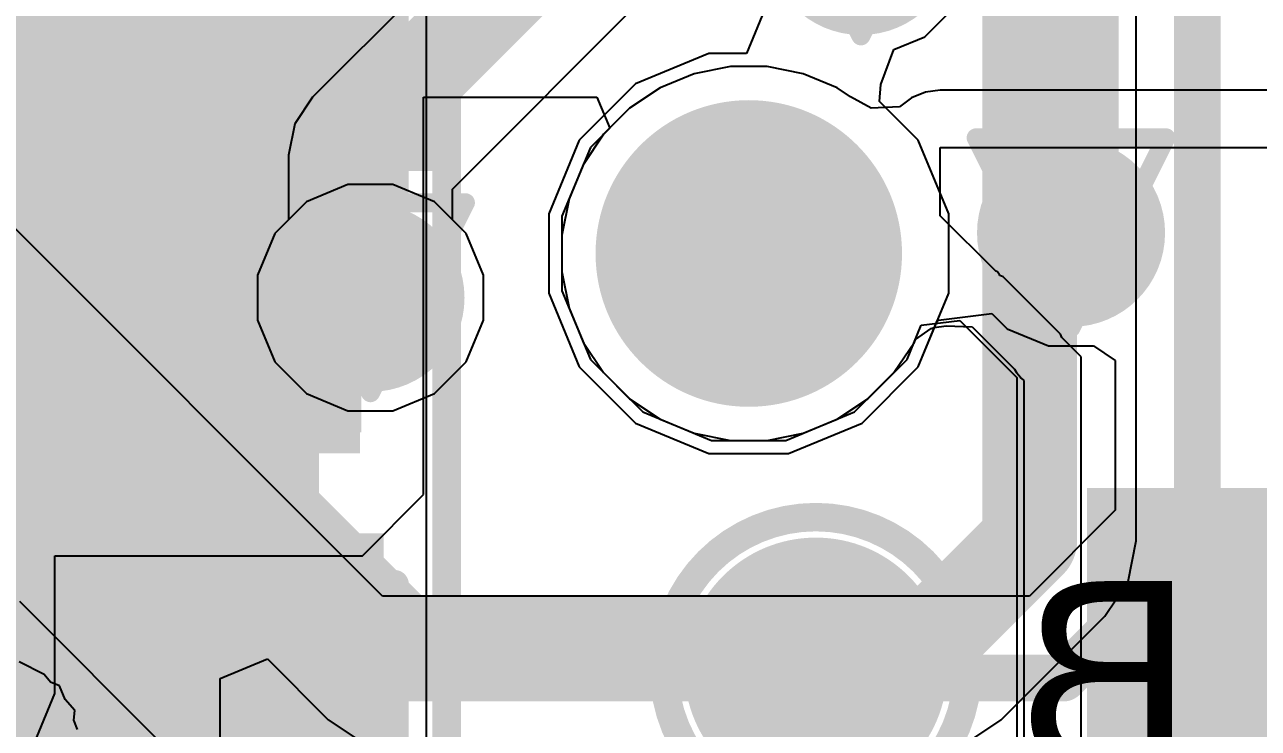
# Model space of a CAD drawing. Header units: inches. Extents: x -35 to 304, y -8 to 63.
# Drawn here: x 7.262 to 10.563, y 0.578 to 2.46 of the extents above; entities that cross this region are included whole.
import ezdxf

# ---------------------------------------------------------------- set-up
doc = ezdxf.new("R2010")
doc.units = ezdxf.units.IN
for name, color, linetype in [('Bottom Layer', 5, 'Continuous'), ('Bottom Overlay', 54, 'Continuous'), ('Bottom Paste', 16, 'Continuous'), ('Bottom Solder', 6, 'Continuous'), ('Drill Drawing', 1, 'Continuous'), ('Layer 2', 16, 'Continuous'), ('Layer 3', 76, 'Continuous'), ('Pad Holes', 156, 'Continuous'), ('Top Layer', 1, 'Continuous'), ('Top Overlay', 2, 'Continuous'), ('Top Paste', 8, 'Continuous'), ('Top Solder', 216, 'Continuous'), ('Via Holes', 16, 'Continuous')]:
    doc.layers.add(name, color=color, linetype=linetype)
doc.styles.add('Arial', font='', dxfattribs={"height": 0.2})
doc.styles.get('Arial').set_extended_font_data('Arial')

# ---------------------------------------------------------------- blocks, each defined once
blk = doc.blocks.new('DC_096_7')
at = {"layer": 'Bottom Solder'}
h = blk.add_hatch(color=6, dxfattribs=at)
edge = h.paths.add_edge_path()
edge.add_arc((1.4, -0.9374), 0.05, 0, 360)
at = {"layer": 'Pad Holes'}
h = blk.add_hatch(color=7, dxfattribs=at)
edge = h.paths.add_edge_path()
edge.add_arc((1.4, -0.9374), 0.41, 0, 360)
at = {"layer": 'Top Solder'}
h = blk.add_hatch(color=216, dxfattribs=at)
edge = h.paths.add_edge_path()
edge.add_arc((1.4, -0.9374), 0.05, 0, 360)
blk = doc.blocks.new('14_LGA__2_5_3__11')
at = {"layer": 'Top Layer'}
for points in [[(-0.675, 0.605), (-0.675, 1.215), (-0.325, 1.215), (-0.325, 0.605)], [(-0.175, 0.605), (-0.175, 1.215), (0.175, 1.215), (0.175, 0.605)], [(0.325, 0.605), (0.325, 1.215), (0.675, 1.215), (0.675, 0.605)], [(-0.855, 0.575), (-1.465, 0.575), (-1.465, 0.925), (-0.855, 0.925)], [(1.465, 0.575), (0.855, 0.575), (0.855, 0.925), (1.465, 0.925)], [(-0.855, 0.075), (-1.465, 0.075), (-1.465, 0.425), (-0.855, 0.425)], [(1.465, 0.075), (0.855, 0.075), (0.855, 0.425), (1.465, 0.425)], [(-0.855, -0.425), (-1.465, -0.425), (-1.465, -0.075), (-0.855, -0.075)], [(1.465, -0.425), (0.855, -0.425), (0.855, -0.075), (1.465, -0.075)], [(-0.855, -0.925), (-1.465, -0.925), (-1.465, -0.575), (-0.855, -0.575)], [(1.465, -0.925), (0.855, -0.925), (0.855, -0.575), (1.465, -0.575)], [(-0.675, -1.215), (-0.675, -0.605), (-0.325, -0.605), (-0.325, -1.215)], [(-0.175, -1.215), (-0.175, -0.605), (0.175, -0.605), (0.175, -1.215)], [(0.325, -1.215), (0.325, -0.605), (0.675, -0.605), (0.675, -1.215)]]:
    blk.add_hatch(color=1, dxfattribs=at).paths.add_polyline_path(points)
at = {"layer": 'Top Paste'}
for points in [[(-0.675, 0.605), (-0.675, 1.215), (-0.325, 1.215), (-0.325, 0.605)], [(-0.175, 0.605), (-0.175, 1.215), (0.175, 1.215), (0.175, 0.605)], [(0.325, 0.605), (0.325, 1.215), (0.675, 1.215), (0.675, 0.605)], [(-0.855, 0.575), (-1.465, 0.575), (-1.465, 0.925), (-0.855, 0.925)], [(1.465, 0.575), (0.855, 0.575), (0.855, 0.925), (1.465, 0.925)], [(-0.855, 0.075), (-1.465, 0.075), (-1.465, 0.425), (-0.855, 0.425)], [(1.465, 0.075), (0.855, 0.075), (0.855, 0.425), (1.465, 0.425)], [(-0.855, -0.425), (-1.465, -0.425), (-1.465, -0.075), (-0.855, -0.075)], [(1.465, -0.425), (0.855, -0.425), (0.855, -0.075), (1.465, -0.075)], [(-0.855, -0.925), (-1.465, -0.925), (-1.465, -0.575), (-0.855, -0.575)], [(1.465, -0.925), (0.855, -0.925), (0.855, -0.575), (1.465, -0.575)], [(-0.675, -1.215), (-0.675, -0.605), (-0.325, -0.605), (-0.325, -1.215)], [(-0.175, -1.215), (-0.175, -0.605), (0.175, -0.605), (0.175, -1.215)], [(0.325, -1.215), (0.325, -0.605), (0.675, -0.605), (0.675, -1.215)]]:
    blk.add_hatch(color=8, dxfattribs=at).paths.add_polyline_path(points)
at = {"layer": 'Top Solder'}
for points in [[(-0.7766, 0.5034), (-0.7766, 1.3166), (-0.2234, 1.3166), (-0.2234, 0.5034)], [(-0.2766, 0.5034), (-0.2766, 1.3166), (0.2766, 1.3166), (0.2766, 0.5034)], [(0.2234, 0.5034), (0.2234, 1.3166), (0.7766, 1.3166), (0.7766, 0.5034)], [(-0.7534, 0.4734), (-1.5666, 0.4734), (-1.5666, 1.0266), (-0.7534, 1.0266)], [(1.5666, 0.4734), (0.7534, 0.4734), (0.7534, 1.0266), (1.5666, 1.0266)], [(-0.7534, -0.0266), (-1.5666, -0.0266), (-1.5666, 0.5266), (-0.7534, 0.5266)], [(1.5666, -0.0266), (0.7534, -0.0266), (0.7534, 0.5266), (1.5666, 0.5266)], [(-0.7534, -0.5266), (-1.5666, -0.5266), (-1.5666, 0.0266), (-0.7534, 0.0266)], [(1.5666, -0.5266), (0.7534, -0.5266), (0.7534, 0.0266), (1.5666, 0.0266)], [(-0.7534, -1.0266), (-1.5666, -1.0266), (-1.5666, -0.4734), (-0.7534, -0.4734)], [(1.5666, -1.0266), (0.7534, -1.0266), (0.7534, -0.4734), (1.5666, -0.4734)], [(-0.7766, -1.3166), (-0.7766, -0.5034), (-0.2234, -0.5034), (-0.2234, -1.3166)], [(-0.2766, -1.3166), (-0.2766, -0.5034), (0.2766, -0.5034), (0.2766, -1.3166)], [(0.2234, -1.3166), (0.2234, -0.5034), (0.7766, -0.5034), (0.7766, -1.3166)]]:
    blk.add_hatch(color=216, dxfattribs=at).paths.add_polyline_path(points)
at = {"layer": 'Top Overlay'}
for points in [[(-1.55, 1.2, 0.0762, 0.0762, 0), (-1.55, 1.3, 0.0762, 0.0762, 0)], [(-0.95, 1.3, 0.0762, 0.0762, 0), (-1.55, 1.3, 0.0762, 0.0762, 0)], [(1.55, 1.3, 0.0762, 0.0762, 0), (0.95, 1.3, 0.0762, 0.0762, 0)], [(1.55, 1.2, 0.0762, 0.0762, 0), (1.55, 1.3, 0.0762, 0.0762, 0)], [(-1.55, -1.3, 0.0762, 0.0762, 0), (-1.55, -1.2, 0.0762, 0.0762, 0)], [(1.55, -1.3, 0.0762, 0.0762, 0), (1.55, -1.2, 0.0762, 0.0762, 0)], [(-0.95, -1.3, 0.0762, 0.0762, 0), (-1.55, -1.3, 0.0762, 0.0762, 0)], [(1.55, -1.3, 0.0762, 0.0762, 0), (0.95, -1.3, 0.0762, 0.0762, 0)]]:
    blk.add_lwpolyline(points, format="xyseb", dxfattribs=at)
for points in [[(-1.569, 1.3, 0.0381, 0.0381, 1), (-1.5309, 1.3, 0.0381, 0.0381, 1)], [(-1.569, 1.3, 0.0381, 0.0381, 1), (-1.5309, 1.3, 0.0381, 0.0381, 1)], [(-0.9691, 1.3, 0.0381, 0.0381, 1), (-0.931, 1.3, 0.0381, 0.0381, 1)], [(0.931, 1.3, 0.0381, 0.0381, 1), (0.9691, 1.3, 0.0381, 0.0381, 1)], [(1.5309, 1.3, 0.0381, 0.0381, 1), (1.569, 1.3, 0.0381, 0.0381, 1)], [(1.5309, 1.3, 0.0381, 0.0381, 1), (1.569, 1.3, 0.0381, 0.0381, 1)], [(-1.569, 1.2, 0.0381, 0.0381, 1), (-1.5309, 1.2, 0.0381, 0.0381, 1)], [(1.5309, 1.2, 0.0381, 0.0381, 1), (1.569, 1.2, 0.0381, 0.0381, 1)], [(-1.569, -1.2, 0.0381, 0.0381, 1), (-1.5309, -1.2, 0.0381, 0.0381, 1)], [(1.5309, -1.2, 0.0381, 0.0381, 1), (1.569, -1.2, 0.0381, 0.0381, 1)], [(-1.569, -1.3, 0.0381, 0.0381, 1), (-1.5309, -1.3, 0.0381, 0.0381, 1)], [(-1.569, -1.3, 0.0381, 0.0381, 1), (-1.5309, -1.3, 0.0381, 0.0381, 1)], [(-0.9691, -1.3, 0.0381, 0.0381, 1), (-0.931, -1.3, 0.0381, 0.0381, 1)], [(0.931, -1.3, 0.0381, 0.0381, 1), (0.9691, -1.3, 0.0381, 0.0381, 1)], [(1.5309, -1.3, 0.0381, 0.0381, 1), (1.569, -1.3, 0.0381, 0.0381, 1)], [(1.5309, -1.3, 0.0381, 0.0381, 1), (1.569, -1.3, 0.0381, 0.0381, 1)]]:
    blk.add_lwpolyline(points, format="xyseb", close=True, dxfattribs=at)
blk = doc.blocks.new('1_S______P___0_5___B_33')
at = {"layer": 'Bottom Layer'}
h = blk.add_hatch(color=5, dxfattribs=at)
edge = h.paths.add_edge_path()
edge.add_arc((0, 0), 0.25, 0, 360)
at = {"layer": 'Bottom Paste'}
h = blk.add_hatch(color=16, dxfattribs=at)
edge = h.paths.add_edge_path()
edge.add_arc((0, 0), 0.25, 0, 360)
at = {"layer": 'Bottom Solder'}
h = blk.add_hatch(color=6, dxfattribs=at)
edge = h.paths.add_edge_path()
edge.add_arc((0, 0), 0.3516, 0, 360)
at = {"layer": 'Bottom Overlay'}
for points in [[(0.4064, 0, 0.0762, 0.0762, 1), (-0.4064, 0, 0.0762, 0.0762, 1)], [(-0.42545, 0, 0.0381, 0.0381, 1), (-0.38735, 0, 0.0381, 0.0381, 1)], [(0.38735, 0, 0.0381, 0.0381, 1), (0.42545, 0, 0.0381, 0.0381, 1)]]:
    blk.add_lwpolyline(points, format="xyseb", close=True, dxfattribs=at)
blk = doc.blocks.new('C___0603_B_43')
at = {"layer": 'Bottom Layer'}
for points in [[(-1.143, -0.4445), (-1.143, 0.4445), (-0.381, 0.4445), (-0.381, -0.4445)], [(0.381, -0.4445), (0.381, 0.4445), (1.143, 0.4445), (1.143, -0.4445)]]:
    blk.add_hatch(color=5, dxfattribs=at).paths.add_polyline_path(points)
at = {"layer": 'Bottom Paste'}
for points in [[(-1.143, -0.4445), (-1.143, 0.4445), (-0.381, 0.4445), (-0.381, -0.4445)], [(0.381, -0.4445), (0.381, 0.4445), (1.143, 0.4445), (1.143, -0.4445)]]:
    blk.add_hatch(color=16, dxfattribs=at).paths.add_polyline_path(points)
at = {"layer": 'Bottom Solder'}
for points in [[(-1.203, -0.5045), (-1.203, 0.5045), (-0.321, 0.5045), (-0.321, -0.5045)], [(0.321, -0.5045), (0.321, 0.5045), (1.203, 0.5045), (1.203, -0.5045)]]:
    blk.add_hatch(color=6, dxfattribs=at).paths.add_polyline_path(points)
at = {"layer": 'Bottom Overlay'}
for points in [[(-1.2446, 0.5334, 0.0762, 0.0762, 0), (-0.4572, 0.5334, 0.0762, 0.0762, 0)], [(-1.2446, 0.5334, 0.0762, 0.0762, 0), (-1.2446, -0.5334, 0.0762, 0.0762, 0)], [(0.4572, 0.5334, 0.0762, 0.0762, 0), (1.2446, 0.5334, 0.0762, 0.0762, 0)], [(1.2446, 0.5334, 0.0762, 0.0762, 0), (1.2446, -0.5334, 0.0762, 0.0762, 0)], [(-1.2446, -0.5334, 0.0762, 0.0762, 0), (-0.4572, -0.5334, 0.0762, 0.0762, 0)], [(0.4572, -0.5334, 0.0762, 0.0762, 0), (1.2446, -0.5334, 0.0762, 0.0762, 0)]]:
    blk.add_lwpolyline(points, format="xyseb", dxfattribs=at)
for points in [[(-1.2636, 0.5334, 0.0381, 0.0381, 1), (-1.2255, 0.5334, 0.0381, 0.0381, 1)], [(-1.2636, 0.5334, 0.0381, 0.0381, 1), (-1.2255, 0.5334, 0.0381, 0.0381, 1)], [(-0.4763, 0.5334, 0.0381, 0.0381, 1), (-0.4381, 0.5334, 0.0381, 0.0381, 1)], [(0.4381, 0.5334, 0.0381, 0.0381, 1), (0.4763, 0.5334, 0.0381, 0.0381, 1)], [(1.2255, 0.5334, 0.0381, 0.0381, 1), (1.2636, 0.5334, 0.0381, 0.0381, 1)], [(1.2255, 0.5334, 0.0381, 0.0381, 1), (1.2636, 0.5334, 0.0381, 0.0381, 1)], [(-1.2636, -0.5334, 0.0381, 0.0381, 1), (-1.2255, -0.5334, 0.0381, 0.0381, 1)], [(-1.2636, -0.5334, 0.0381, 0.0381, 1), (-1.2255, -0.5334, 0.0381, 0.0381, 1)], [(-0.4763, -0.5334, 0.0381, 0.0381, 1), (-0.4381, -0.5334, 0.0381, 0.0381, 1)], [(0.4381, -0.5334, 0.0381, 0.0381, 1), (0.4763, -0.5334, 0.0381, 0.0381, 1)], [(1.2255, -0.5334, 0.0381, 0.0381, 1), (1.2636, -0.5334, 0.0381, 0.0381, 1)], [(1.2255, -0.5334, 0.0381, 0.0381, 1), (1.2636, -0.5334, 0.0381, 0.0381, 1)]]:
    blk.add_lwpolyline(points, format="xyseb", close=True, dxfattribs=at)

msp = doc.modelspace()

# ---------------------------------------------------------------- hatches: boundary and pattern name
at = {"layer": 'Bottom Layer'}
for points in [[(7.2737, 2.2304), (7.5755, 2.2304), (7.5755, 3.0797), (7.2737, 3.0797)], [(7.2737, 1.3699), (8.1627, 1.3699), (8.1627, 2.7155), (7.2737, 2.7155)], [(7.2737, 1.4233), (8.1627, 1.4233), (8.1627, 2.2304), (7.2737, 2.2304)], [(5.6805, 1.3135), (8.1589, 1.3135), (8.1589, 1.6086), (5.6805, 1.6086)], [(10.1042, 0.2032), (12.1911, 0.2032), (12.1911, 1.2205), (10.1042, 1.2205)]]:
    msp.add_hatch(color=5, dxfattribs=at).paths.add_polyline_path(points)
h = msp.add_hatch(color=5, dxfattribs=at)
edge = h.paths.add_edge_path()
edge.add_arc((10.0618, 1.9033), 0.15, 0, 360)
at = {"layer": 'Bottom Solder'}
h = msp.add_hatch(color=6, dxfattribs=at)
edge = h.paths.add_edge_path()
edge.add_arc((10.0618, 1.9033), 0.2516, 0, 360)
at = {"layer": 'Layer 2'}
h = msp.add_hatch(color=16, dxfattribs=at)
edge = h.paths.add_edge_path()
edge.add_arc((8.1873, 1.7297), 0.15, 0, 360)
at = {"layer": 'Layer 3'}
h = msp.add_hatch(color=76, dxfattribs=at)
edge = h.paths.add_edge_path()
edge.add_arc((10.0618, 1.9033), 0.15, 0, 360)
h = msp.add_hatch(color=76, dxfattribs=at)
edge = h.paths.add_edge_path()
edge.add_arc((8.1873, 1.7297), 0.15, 0, 360)
at = {"layer": 'Top Layer'}
for points in [[(7.4394, 2.0684), (8.3811, 2.0684), (8.3811, 2.4184), (7.4394, 2.4184)], [(7.4394, 1.5684), (8.3811, 1.5684), (8.3811, 1.9184), (7.4394, 1.9184)], [(6.734, 1.0384), (8.0494, 1.0384), (8.0494, 1.4259), (6.734, 1.4259)]]:
    msp.add_hatch(color=1, dxfattribs=at).paths.add_polyline_path(points)
h = msp.add_hatch(color=1, dxfattribs=at)
edge = h.paths.add_edge_path()
edge.add_arc((8.1873, 1.7297), 0.15, 0, 360)
at = {"layer": 'Top Solder'}
h = msp.add_hatch(color=216, dxfattribs=at)
edge = h.paths.add_edge_path()
edge.add_arc((9.4996, 2.6839), 0.2516, 0, 360)
h = msp.add_hatch(color=216, dxfattribs=at)
edge = h.paths.add_edge_path()
edge.add_arc((8.1873, 1.7297), 0.2516, 0, 360)
at = {"layer": 'Via Holes'}
h = msp.add_hatch(color=7, dxfattribs=at)
edge = h.paths.add_edge_path()
edge.add_arc((10.0618, 1.9033), 0.075, 0, 360)
h = msp.add_hatch(color=7, dxfattribs=at)
edge = h.paths.add_edge_path()
edge.add_arc((8.1873, 1.7297), 0.075, 0, 360)

# ---------------------------------------------------------------- linework, layer by layer
at = {"layer": 'Bottom Layer'}
for p, q in [((8.3375, 0.2118), (8.3375, 2.711)), ((9.1502, 2.348), (9.0536, 2.3288)), ((9.2487, 2.348), (9.1502, 2.348)), ((9.3453, 2.3288), (9.2487, 2.348)), ((9.0536, 2.3288), (8.9626, 2.2911)), ((9.4363, 2.2911), (9.3453, 2.3288)), ((8.9626, 2.2911), (8.8807, 2.2364)), ((9.472, 2.2673), (9.4363, 2.2911)), ((9.6721, 2.2797), (9.635, 2.2644)), ((9.7119, 2.2849), (9.6721, 2.2797)), ((10.8778, 2.2849), (9.7119, 2.2849)), ((8.3292, 1.2033), (8.3292, 2.2664)), ((8.3292, 2.2664), (8.7931, 2.2664)), ((8.7931, 2.2664), (8.8276, 2.1832)), ((9.527, 2.2367), (9.472, 2.2673)), ((9.635, 2.2644), (9.6032, 2.2399)), ((8.8807, 2.2364), (8.8111, 2.1667)), ((9.6032, 2.2399), (9.527, 2.2367)), ((8.8276, 2.1832), (8.7756, 2.1312)), ((8.8111, 2.1667), (8.7564, 2.0848)), ((8.7756, 2.1312), (8.6995, 1.9475)), ((9.7119, 2.1312), (10.8778, 2.1312)), ((9.7119, 1.9489), (9.7119, 2.1312)), ((8.7564, 2.0848), (8.7187, 1.9938)), ((8.7187, 1.9938), (8.6995, 1.8973)), ((9.8601, 1.8006), (9.7119, 1.9489)), ((8.6995, 1.9475), (8.6995, 1.7485)), ((8.6995, 1.8973), (8.6995, 1.7988)), ((8.6995, 1.7988), (8.7187, 1.7022)), ((9.8651, 1.7992), (9.8601, 1.8006)), ((9.8699, 1.7909), (9.8651, 1.7992)), ((9.8713, 1.7894), (9.8699, 1.7909)), ((9.8805, 1.7856), (9.8713, 1.7894)), ((10.0335, 1.6326), (9.8805, 1.7856)), ((8.6995, 1.7485), (8.7756, 1.5648)), ((8.7187, 1.7022), (8.7564, 1.6112)), ((9.6233, 1.5648), (9.6611, 1.6561)), ((9.6611, 1.6561), (9.7639, 1.669)), ((9.6951, 1.6499), (9.7277, 1.6545)), ((9.7277, 1.6545), (9.7969, 1.6519)), ((9.7639, 1.669), (9.9169, 1.516)), ((9.7969, 1.6519), (9.9105, 1.5382)), ((9.6425, 1.6112), (9.6455, 1.6182)), ((9.6455, 1.6182), (9.6875, 1.6474)), ((9.6875, 1.6474), (9.6951, 1.6499)), ((10.0374, 1.6234), (10.0335, 1.6326)), ((10.0889, 1.5718), (10.0374, 1.6234)), ((8.7564, 1.6112), (8.8111, 1.5293)), ((9.5878, 1.5293), (9.6425, 1.6112)), ((8.7756, 1.5648), (8.9162, 1.4241)), ((9.4827, 1.4241), (9.6233, 1.5648)), ((10.0889, 0.2072), (10.0889, 1.5718)), ((8.8111, 1.5293), (8.8807, 1.4596)), ((9.5182, 1.4596), (9.5878, 1.5293)), ((9.9105, 1.5382), (9.9154, 1.5298)), ((9.9154, 1.5298), (9.9225, 1.5227)), ((9.9225, 1.5227), (9.9287, 1.5147)), ((9.9169, 1.516), (9.9169, 0.2072)), ((9.9287, 1.5147), (9.9352, 1.5081)), ((9.9352, 1.5081), (9.9352, 0.2118)), ((8.8807, 1.4596), (8.9626, 1.4049)), ((9.4363, 1.4049), (9.5182, 1.4596)), ((8.9162, 1.4241), (9.1, 1.348)), ((9.2989, 1.348), (9.4827, 1.4241)), ((8.9626, 1.4049), (9.0536, 1.3672)), ((9.3453, 1.3672), (9.4363, 1.4049)), ((9.0536, 1.3672), (9.1502, 1.348)), ((9.2487, 1.348), (9.3453, 1.3672)), ((9.1, 1.348), (9.2989, 1.348)), ((9.1502, 1.348), (9.2487, 1.348)), ((8.1656, 1.0397), (8.3292, 1.2033)), ((7.3428, 0.6714), (7.3428, 1.0397)), ((7.3428, 1.0397), (8.1656, 1.0397)), ((7.2945, 0.5547), (7.3428, 0.6714))]:
    msp.add_line(p, q, dxfattribs=at)
at = {"layer": 'Bottom Overlay'}
msp.add_lwpolyline([(8.5243, 0.7661, 0.0762, 0.0762, 0), (8.7783, 0.7661, 0.0762, 0.0762, 0)], format="xyseb", dxfattribs=at)
for points in [[(8.5053, 0.7661, 0.0381, 0.0381, 1), (8.5434, 0.7661, 0.0381, 0.0381, 1)], [(8.7593, 0.7661, 0.0381, 0.0381, 1), (8.7974, 0.7661, 0.0381, 0.0381, 1)]]:
    msp.add_lwpolyline(points, format="xyseb", close=True, dxfattribs=at)
at = {"layer": 'Drill Drawing'}
for points in [[(9.2456, 2.9379, 0.0508, 0.0508, 0), (9.4996, 2.4299, 0.0508, 0.0508, 0)], [(9.4996, 2.4299, 0.0508, 0.0508, 0), (9.7536, 2.9379, 0.0508, 0.0508, 0)], [(9.8078, 2.1573, 0.0508, 0.0508, 0), (10.3158, 2.1573, 0.0508, 0.0508, 0)], [(9.8078, 2.1573, 0.0508, 0.0508, 0), (10.0618, 1.6493, 0.0508, 0.0508, 0)], [(10.0618, 1.6493, 0.0508, 0.0508, 0), (10.3158, 2.1573, 0.0508, 0.0508, 0)], [(9.0725, 1.975, 0.0508, 0.0508, 0), (9.1995, 2.102, 0.0508, 0.0508, 0)], [(9.1995, 2.102, 0.0508, 0.0508, 0), (9.3265, 1.975, 0.0508, 0.0508, 0)], [(7.9333, 1.9837, 0.0508, 0.0508, 0), (8.4413, 1.9837, 0.0508, 0.0508, 0)], [(7.9333, 1.9837, 0.0508, 0.0508, 0), (8.1873, 1.4757, 0.0508, 0.0508, 0)], [(8.1873, 1.4757, 0.0508, 0.0508, 0), (8.4413, 1.9837, 0.0508, 0.0508, 0)], [(8.9455, 1.975, 0.0508, 0.0508, 0), (9.0725, 1.848, 0.0508, 0.0508, 0)], [(8.9455, 1.975, 0.0508, 0.0508, 0), (9.0725, 1.975, 0.0508, 0.0508, 0)], [(9.3265, 1.975, 0.0508, 0.0508, 0), (9.4535, 1.975, 0.0508, 0.0508, 0)], [(9.3265, 1.848, 0.0508, 0.0508, 0), (9.4535, 1.975, 0.0508, 0.0508, 0)], [(8.9455, 1.721, 0.0508, 0.0508, 0), (9.0725, 1.848, 0.0508, 0.0508, 0)], [(9.3265, 1.848, 0.0508, 0.0508, 0), (9.4535, 1.721, 0.0508, 0.0508, 0)], [(8.9455, 1.721, 0.0508, 0.0508, 0), (9.0725, 1.721, 0.0508, 0.0508, 0)], [(9.0725, 1.721, 0.0508, 0.0508, 0), (9.1995, 1.594, 0.0508, 0.0508, 0)], [(9.1995, 1.594, 0.0508, 0.0508, 0), (9.3265, 1.721, 0.0508, 0.0508, 0)], [(9.3265, 1.721, 0.0508, 0.0508, 0), (9.4535, 1.721, 0.0508, 0.0508, 0)]]:
    msp.add_lwpolyline(points, format="xyseb", dxfattribs=at)
for points in [[(9.4869, 2.4299, 0.0254, 0.0254, 1), (9.5123, 2.4299, 0.0254, 0.0254, 1)], [(9.4869, 2.4299, 0.0254, 0.0254, 1), (9.5123, 2.4299, 0.0254, 0.0254, 1)], [(9.7951, 2.1573, 0.0254, 0.0254, 1), (9.8205, 2.1573, 0.0254, 0.0254, 1)], [(9.7951, 2.1573, 0.0254, 0.0254, 1), (9.8205, 2.1573, 0.0254, 0.0254, 1)], [(10.3031, 2.1573, 0.0254, 0.0254, 1), (10.3285, 2.1573, 0.0254, 0.0254, 1)], [(10.3031, 2.1573, 0.0254, 0.0254, 1), (10.3285, 2.1573, 0.0254, 0.0254, 1)], [(9.1868, 2.102, 0.0254, 0.0254, 1), (9.2122, 2.102, 0.0254, 0.0254, 1)], [(9.1868, 2.102, 0.0254, 0.0254, 1), (9.2122, 2.102, 0.0254, 0.0254, 1)], [(7.9206, 1.9837, 0.0254, 0.0254, 1), (7.946, 1.9837, 0.0254, 0.0254, 1)], [(7.9206, 1.9837, 0.0254, 0.0254, 1), (7.946, 1.9837, 0.0254, 0.0254, 1)], [(8.4286, 1.9837, 0.0254, 0.0254, 1), (8.454, 1.9837, 0.0254, 0.0254, 1)], [(8.4286, 1.9837, 0.0254, 0.0254, 1), (8.454, 1.9837, 0.0254, 0.0254, 1)], [(8.9328, 1.975, 0.0254, 0.0254, 1), (8.9582, 1.975, 0.0254, 0.0254, 1)], [(8.9328, 1.975, 0.0254, 0.0254, 1), (8.9582, 1.975, 0.0254, 0.0254, 1)], [(9.0598, 1.975, 0.0254, 0.0254, 1), (9.0852, 1.975, 0.0254, 0.0254, 1)], [(9.0598, 1.975, 0.0254, 0.0254, 1), (9.0852, 1.975, 0.0254, 0.0254, 1)], [(9.3138, 1.975, 0.0254, 0.0254, 1), (9.3392, 1.975, 0.0254, 0.0254, 1)], [(9.3138, 1.975, 0.0254, 0.0254, 1), (9.3392, 1.975, 0.0254, 0.0254, 1)], [(9.4408, 1.975, 0.0254, 0.0254, 1), (9.4662, 1.975, 0.0254, 0.0254, 1)], [(9.4408, 1.975, 0.0254, 0.0254, 1), (9.4662, 1.975, 0.0254, 0.0254, 1)], [(9.0598, 1.848, 0.0254, 0.0254, 1), (9.0852, 1.848, 0.0254, 0.0254, 1)], [(9.0598, 1.848, 0.0254, 0.0254, 1), (9.0852, 1.848, 0.0254, 0.0254, 1)], [(9.3138, 1.848, 0.0254, 0.0254, 1), (9.3392, 1.848, 0.0254, 0.0254, 1)], [(9.3138, 1.848, 0.0254, 0.0254, 1), (9.3392, 1.848, 0.0254, 0.0254, 1)], [(8.9328, 1.721, 0.0254, 0.0254, 1), (8.9582, 1.721, 0.0254, 0.0254, 1)], [(8.9328, 1.721, 0.0254, 0.0254, 1), (8.9582, 1.721, 0.0254, 0.0254, 1)], [(9.0598, 1.721, 0.0254, 0.0254, 1), (9.0852, 1.721, 0.0254, 0.0254, 1)], [(9.0598, 1.721, 0.0254, 0.0254, 1), (9.0852, 1.721, 0.0254, 0.0254, 1)], [(9.3138, 1.721, 0.0254, 0.0254, 1), (9.3392, 1.721, 0.0254, 0.0254, 1)], [(9.3138, 1.721, 0.0254, 0.0254, 1), (9.3392, 1.721, 0.0254, 0.0254, 1)], [(9.4408, 1.721, 0.0254, 0.0254, 1), (9.4662, 1.721, 0.0254, 0.0254, 1)], [(9.4408, 1.721, 0.0254, 0.0254, 1), (9.4662, 1.721, 0.0254, 0.0254, 1)], [(10.0491, 1.6493, 0.0254, 0.0254, 1), (10.0745, 1.6493, 0.0254, 0.0254, 1)], [(10.0491, 1.6493, 0.0254, 0.0254, 1), (10.0745, 1.6493, 0.0254, 0.0254, 1)], [(9.1868, 1.594, 0.0254, 0.0254, 1), (9.2122, 1.594, 0.0254, 0.0254, 1)], [(9.1868, 1.594, 0.0254, 0.0254, 1), (9.2122, 1.594, 0.0254, 0.0254, 1)], [(8.1746, 1.4757, 0.0254, 0.0254, 1), (8.2, 1.4757, 0.0254, 0.0254, 1)], [(8.1746, 1.4757, 0.0254, 0.0254, 1), (8.2, 1.4757, 0.0254, 0.0254, 1)]]:
    msp.add_lwpolyline(points, format="xyseb", close=True, dxfattribs=at)
at = {"layer": 'Layer 2'}
for p, q in [((9.2459, 2.51), (9.1933, 2.383)), ((9.6709, 2.4276), (9.756, 2.5126)), ((9.5879, 2.3932), (9.6709, 2.4276)), ((9.093, 2.383), (8.8964, 2.3016)), ((9.1933, 2.383), (9.093, 2.383)), ((9.5532, 2.3), (9.5879, 2.3932)), ((8.8964, 2.3016), (8.7459, 2.1511)), ((9.5495, 2.2545), (9.5532, 2.3)), ((9.653, 2.1511), (9.5495, 2.2545)), ((8.7459, 2.1511), (8.6645, 1.9544)), ((9.7345, 1.9544), (9.653, 2.1511)), ((8.1271, 2.0321), (8.016, 1.986)), ((8.2474, 2.0321), (8.1271, 2.0321)), ((8.3586, 1.986), (8.2474, 2.0321)), ((8.016, 1.986), (7.9309, 1.901)), ((8.4437, 1.901), (8.3586, 1.986)), ((8.6645, 1.9544), (8.6645, 1.7416)), ((9.7345, 1.7416), (9.7345, 1.9544)), ((7.9309, 1.901), (7.8849, 1.7898)), ((8.4897, 1.7898), (8.4437, 1.901)), ((7.8849, 1.7898), (7.8849, 1.6695)), ((8.4897, 1.6695), (8.4897, 1.7898)), ((8.6645, 1.7416), (8.7459, 1.545)), ((9.653, 1.545), (9.7345, 1.7416)), ((7.8849, 1.6695), (7.9309, 1.5584)), ((8.4437, 1.5584), (8.4897, 1.6695)), ((7.9309, 1.5584), (8.016, 1.4733)), ((8.3586, 1.4733), (8.4437, 1.5584)), ((8.7459, 1.545), (8.8964, 1.3945)), ((9.5025, 1.3945), (9.653, 1.545)), ((8.016, 1.4733), (8.1271, 1.4273)), ((8.2474, 1.4273), (8.3586, 1.4733)), ((8.1271, 1.4273), (8.2474, 1.4273)), ((8.8964, 1.3945), (9.093, 1.313)), ((9.3059, 1.313), (9.5025, 1.3945)), ((9.093, 1.313), (9.3059, 1.313)), ((7.314, 0.7221), (7.247, 0.7564)), ((7.331, 0.702), (7.314, 0.7221)), ((7.3554, 0.6919), (7.331, 0.702)), ((7.3704, 0.6557), (7.3554, 0.6919)), ((7.3958, 0.6259), (7.3704, 0.6557)), ((7.3936, 0.5996), (7.3958, 0.6259)), ((7.4037, 0.5753), (7.3936, 0.5996))]:
    msp.add_line(p, q, dxfattribs=at)
at = {"layer": 'Layer 3'}
for p, q in [((8.5533, 2.787), (8.0324, 2.2661)), ((8.4064, 2.0204), (9.0702, 2.6842)), ((9.2459, 2.51), (9.1933, 2.383)), ((9.093, 2.383), (8.8964, 2.3016)), ((9.1933, 2.383), (9.093, 2.383)), ((8.8964, 2.3016), (8.7459, 2.1511)), ((8.0324, 2.2661), (7.9849, 2.195)), ((7.9849, 2.195), (7.9682, 2.1111)), ((8.7459, 2.1511), (8.6645, 1.9544)), ((8.2195, 0.9316), (7.0261, 2.125)), ((7.9682, 2.1111), (7.9682, 1.9382)), ((8.4064, 1.9382), (8.4064, 2.0204)), ((8.6645, 1.9544), (8.6645, 1.7416)), ((7.9682, 1.9382), (7.9309, 1.901)), ((8.4437, 1.901), (8.4064, 1.9382)), ((7.9309, 1.901), (7.8849, 1.7898)), ((8.4897, 1.7898), (8.4437, 1.901)), ((7.8849, 1.7898), (7.8849, 1.6695)), ((8.4897, 1.6695), (8.4897, 1.7898)), ((8.6645, 1.7416), (8.7459, 1.545)), ((9.7067, 1.6695), (9.8496, 1.6878)), ((9.8496, 1.6878), (9.8906, 1.6469)), ((7.8849, 1.6695), (7.9309, 1.5584)), ((8.4437, 1.5584), (8.4897, 1.6695)), ((9.653, 1.545), (9.7038, 1.6677)), ((9.7038, 1.6677), (9.7067, 1.6695)), ((9.8906, 1.6469), (10.0017, 1.6009)), ((10.0017, 1.6009), (10.122, 1.6009)), ((10.122, 1.6009), (10.1802, 1.5619)), ((7.9309, 1.5584), (8.016, 1.4733)), ((8.3586, 1.4733), (8.4437, 1.5584)), ((10.1802, 1.5619), (10.1802, 1.1615)), ((8.7459, 1.545), (8.8964, 1.3945)), ((9.5025, 1.3945), (9.653, 1.545)), ((8.016, 1.4733), (8.1271, 1.4273)), ((8.2474, 1.4273), (8.3586, 1.4733)), ((8.1271, 1.4273), (8.2474, 1.4273)), ((8.8964, 1.3945), (9.093, 1.313)), ((9.3059, 1.313), (9.5025, 1.3945)), ((9.093, 1.313), (9.3059, 1.313)), ((10.1802, 1.1615), (9.9503, 0.9316)), ((9.9503, 0.9316), (8.2195, 0.9316)), ((7.2482, 0.918), (7.641, 0.5252))]:
    msp.add_line(p, q, dxfattribs=at)
for points in [[(8.1873, 2.1111, 0.125, 0.125, 0), (9.2454, 3.1692, 0.125, 0.125, 0)], [(10.0618, 1.9033, 0.254, 0.254, 0), (10.0618, 2.7676, 0.254, 0.254, 0)], [(10.3994, 1.0708, 0.125, 0.125, 0), (10.3994, 2.665, 0.125, 0.125, 0)], [(6.2504, 2.5908, 0.125, 0.125, 0), (8.1287, 0.7125, 0.125, 0.125, 0)], [(6.1735, 2.3026, 0.125, 0.125, 0), (8.0135, 0.4625, 0.125, 0.125, 0)], [(8.1873, 1.7297, 0.125, 0.125, 0), (8.1873, 2.1111, 0.125, 0.125, 0)], [(10.0411, 0.7125, 0.125, 0.125, 0), (10.3994, 1.0708, 0.125, 0.125, 0)], [(10.1446, 0.4625, 0.125, 0.125, 0), (10.6494, 0.9672, 0.125, 0.125, 0)], [(8.1287, 0.7125, 0.125, 0.125, 0), (10.0411, 0.7125, 0.125, 0.125, 0)]]:
    msp.add_lwpolyline(points, format="xyseb", dxfattribs=at)
for points in [[(8.156, 2.1111, 0.0625, 0.0625, 1), (8.2185, 2.1111, 0.0625, 0.0625, 1)], [(8.156, 2.1111, 0.0625, 0.0625, 1), (8.2185, 2.1111, 0.0625, 0.0625, 1)], [(9.9983, 1.9033, 0.127, 0.127, 1), (10.1253, 1.9033, 0.127, 0.127, 1)], [(8.156, 1.7297, 0.0625, 0.0625, 1), (8.2185, 1.7297, 0.0625, 0.0625, 1)], [(10.3681, 1.0708, 0.0625, 0.0625, 1), (10.4306, 1.0708, 0.0625, 0.0625, 1)], [(10.3681, 1.0708, 0.0625, 0.0625, 1), (10.4306, 1.0708, 0.0625, 0.0625, 1)], [(8.0975, 0.7125, 0.0625, 0.0625, 1), (8.16, 0.7125, 0.0625, 0.0625, 1)], [(8.0975, 0.7125, 0.0625, 0.0625, 1), (8.16, 0.7125, 0.0625, 0.0625, 1)], [(10.0098, 0.7125, 0.0625, 0.0625, 1), (10.0723, 0.7125, 0.0625, 0.0625, 1)], [(10.0098, 0.7125, 0.0625, 0.0625, 1), (10.0723, 0.7125, 0.0625, 0.0625, 1)]]:
    msp.add_lwpolyline(points, format="xyseb", close=True, dxfattribs=at)
at = {"layer": 'Top Layer'}
for p, q in [((10.2359, 1.0799), (10.2359, 3.2901)), ((10.2142, 0.9708), (10.2359, 1.0798)), ((10.2359, 1.0798), (10.2359, 1.0799)), ((10.1525, 0.8784), (10.2142, 0.9708)), ((9.8752, 0.6011), (10.1525, 0.8784)), ((10.1525, 0.8784), (10.1525, 0.8784)), ((7.7848, 0.711), (7.9118, 0.7636)), ((7.9118, 0.7636), (8.0742, 0.6011)), ((7.7848, 0.2072), (7.7848, 0.711)), ((8.0742, 0.6011), (8.0742, 0.6011)), ((8.0742, 0.6011), (8.1666, 0.5394)), ((9.7827, 0.5394), (9.8752, 0.6011))]:
    msp.add_line(p, q, dxfattribs=at)
for points in [[(9.951, 1.0798, 0.254, 0.254, 0), (9.951, 3.2901, 0.254, 0.254, 0)], [(8.2817, 2.3168, 0.2032, 0.2032, 0), (8.6488, 2.6839, 0.2032, 0.2032, 0)], [(7.9102, 2.2434, 0.2032, 0.2032, 0), (7.9836, 2.3168, 0.2032, 0.2032, 0)], [(7.9836, 2.3168, 0.2032, 0.2032, 0), (8.2817, 2.3168, 0.2032, 0.2032, 0)], [(7.6174, 1.2434, 0.254, 0.254, 0), (7.8444, 1.2434, 0.254, 0.254, 0)], [(7.8444, 1.2434, 0.254, 0.254, 0), (7.9224, 1.1654, 0.254, 0.254, 0)], [(7.9224, 1.1558, 0.254, 0.254, 0), (7.9224, 1.1654, 0.254, 0.254, 0)], [(7.9224, 1.1558, 0.254, 0.254, 0), (8.2756, 0.8026, 0.254, 0.254, 0)], [(9.6737, 0.8026, 0.254, 0.254, 0), (9.951, 1.0798, 0.254, 0.254, 0)], [(8.2756, 0.8026, 0.254, 0.254, 0), (9.6737, 0.8026, 0.254, 0.254, 0)]]:
    msp.add_lwpolyline(points, format="xyseb", dxfattribs=at)
for points in [[(7.9328, 2.3168, 0.1016, 0.1016, 1), (8.0344, 2.3168, 0.1016, 0.1016, 1)], [(7.9328, 2.3168, 0.1016, 0.1016, 1), (8.0344, 2.3168, 0.1016, 0.1016, 1)], [(8.2309, 2.3168, 0.1016, 0.1016, 1), (8.3325, 2.3168, 0.1016, 0.1016, 1)], [(8.2309, 2.3168, 0.1016, 0.1016, 1), (8.3325, 2.3168, 0.1016, 0.1016, 1)], [(7.8594, 2.2434, 0.1016, 0.1016, 1), (7.961, 2.2434, 0.1016, 0.1016, 1)], [(7.5539, 1.2434, 0.127, 0.127, 1), (7.6809, 1.2434, 0.127, 0.127, 1)], [(7.7809, 1.2434, 0.127, 0.127, 1), (7.9079, 1.2434, 0.127, 0.127, 1)], [(7.7809, 1.2434, 0.127, 0.127, 1), (7.9079, 1.2434, 0.127, 0.127, 1)], [(7.8589, 1.1654, 0.127, 0.127, 1), (7.9859, 1.1654, 0.127, 0.127, 1)], [(7.8589, 1.1654, 0.127, 0.127, 1), (7.9859, 1.1654, 0.127, 0.127, 1)], [(7.8589, 1.1558, 0.127, 0.127, 1), (7.9859, 1.1558, 0.127, 0.127, 1)], [(7.8589, 1.1558, 0.127, 0.127, 1), (7.9859, 1.1558, 0.127, 0.127, 1)], [(9.8875, 1.0798, 0.127, 0.127, 1), (10.0145, 1.0798, 0.127, 0.127, 1)], [(9.8875, 1.0798, 0.127, 0.127, 1), (10.0145, 1.0798, 0.127, 0.127, 1)], [(8.2121, 0.8026, 0.127, 0.127, 1), (8.3391, 0.8026, 0.127, 0.127, 1)], [(8.2121, 0.8026, 0.127, 0.127, 1), (8.3391, 0.8026, 0.127, 0.127, 1)], [(9.6102, 0.8026, 0.127, 0.127, 1), (9.7372, 0.8026, 0.127, 0.127, 1)], [(9.6102, 0.8026, 0.127, 0.127, 1), (9.7372, 0.8026, 0.127, 0.127, 1)]]:
    msp.add_lwpolyline(points, format="xyseb", close=True, dxfattribs=at)
at = {"layer": 'Top Overlay'}
msp.add_lwpolyline([(8.3911, 0, 0.0762, 0.0762, 0), (8.3911, 5.298, 0.0762, 0.0762, 0)], format="xyseb", dxfattribs=at)

# ---------------------------------------------------------------- block references
for name, p, rotation in [('DC_096_7', (10.1369, 3.248), 270), ('14_LGA__2_5_3__11', (6.7074, 1.7434), 270), ('C___0603_B_43', (7.7182, 1.4207), 90), ('1_S______P___0_5___B_33', (9.3789, 0.7366), 180)]:
    msp.add_blockref(name, p, dxfattribs=dict(rotation=rotation))

# ---------------------------------------------------------------- texts
at = {"layer": 'Bottom Overlay', "style": 'Arial', "text_generation_flag": 2}
msp.add_text('B', height=0.508, dxfattribs=at).set_placement((10.3903, 0.4638))

doc.saveas('drawing.dxf')
